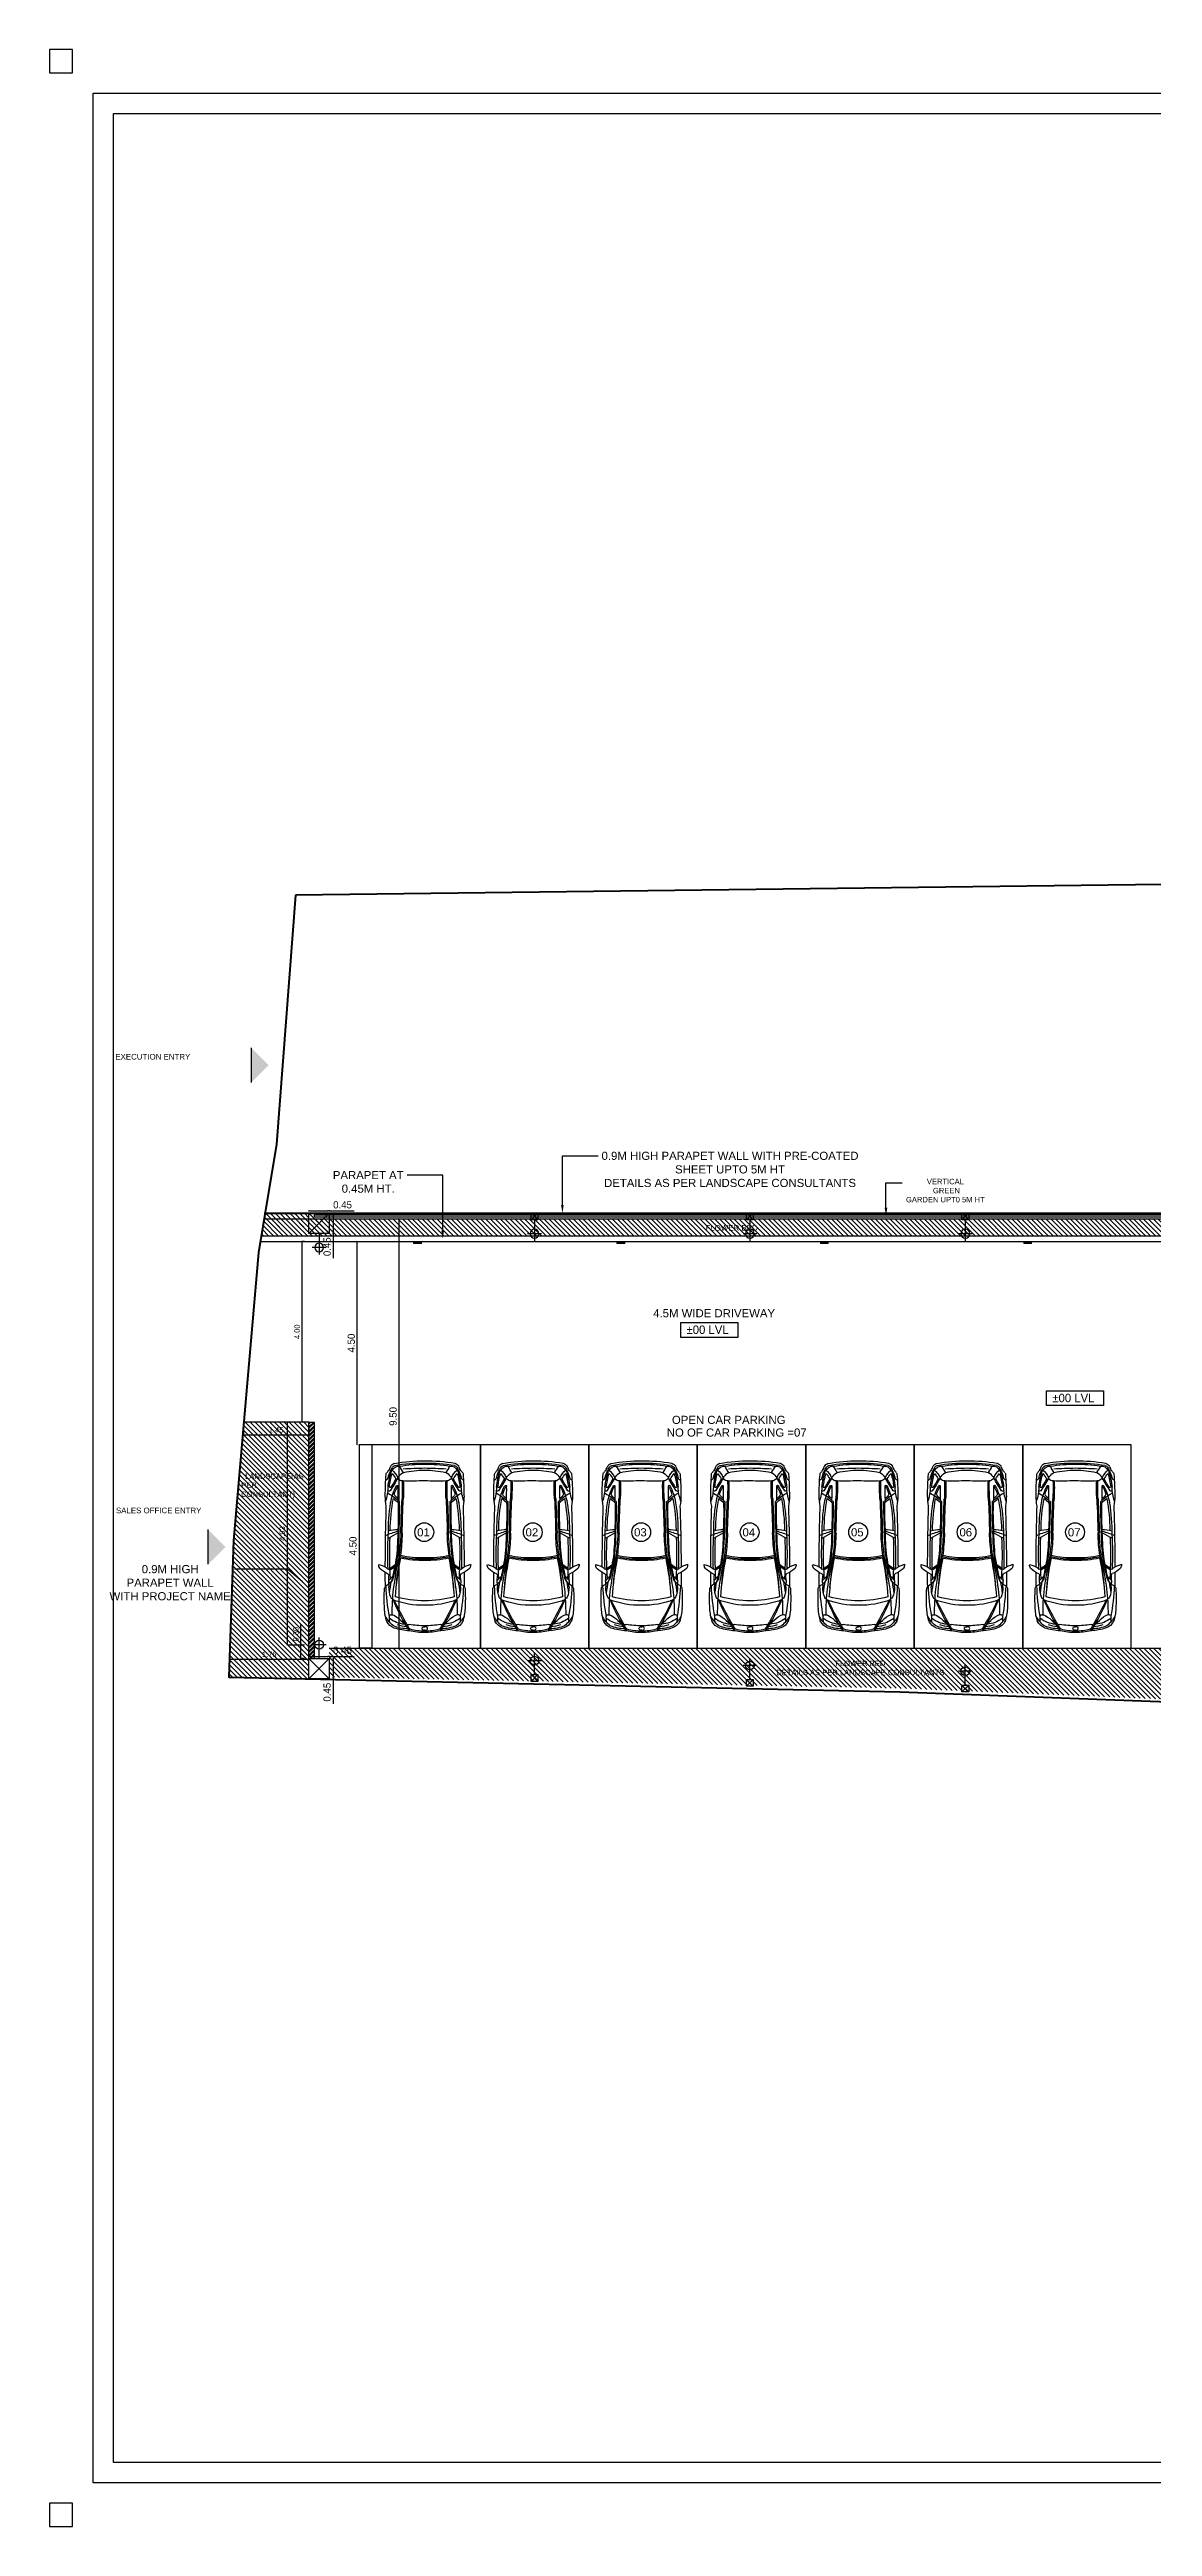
# Model space of a CAD drawing. Header units: metres. Extents: x 494 to 1845, y -666 to 1061.
# Drawn here: x 1461.2 to 1485.6, y 182.1 to 236.8 of the extents above; entities that cross this region are included whole.
import ezdxf
from ezdxf import colors
from ezdxf.entities.mleader import LeaderData, LeaderLine
from ezdxf.math import Vec2, Vec3

# ---------------------------------------------------------------- set-up
doc = ezdxf.new("R2010")
doc.units = ezdxf.units.M
doc.header["$MEASUREMENT"] = 0
doc.linetypes.add('1', pattern=[0])
doc.layers.get('Defpoints').update_dxf_attribs({"color": 12})
for name, color, linetype in [('0 @ 1', 7, 'Continuous'), ('COLUMN', 1, 'Continuous'), ('PLOT - SURVEY', 1, '1'), ('SHEET', 7, 'Continuous'), ('VDA DIMENSION', 8, 'Continuous'), ('VDA-PARKING', 252, 'Continuous'), ('VDA-TEXT', 250, '1'), ('VDA-WALL BELOW', 8, 'Continuous'), ('VDA_ELECTRICAL FIXTURES', 7, 'Continuous')]:
    doc.layers.add(name, color=color, linetype=linetype)
for name, color, linetype, lineweight in [('A-Wall Hatch', 8, 'Continuous', 9), ('ARCHITECTURAL COMMENTS', 2, 'Continuous', 30), ('DIMENSION', 8, 'Continuous', 5), ('VDA-HATCH', 8, 'Continuous', 9), ('VDA-WALL', 250, 'Continuous', 25)]:
    doc.layers.add(name, color=color, linetype=linetype, lineweight=lineweight)
doc.styles.add('arial', font='arial.ttf', dxfattribs={"height": 0.3})
doc.styles.add('RS', font='GOTHIC.TTF')
doc.styles.get("Standard").update_dxf_attribs({"font": 'arial.ttf'})
doc.dimstyles.new('SMALL-1', dxfattribs={"dimtxt": 0.16, "dimasz": 0.035, "dimexe": 0, "dimexo": 0.1, "dimgap": 0.05, "dimtad": 1, "dimzin": 0, "dimdsep": 46, "dimtxsty": 'RS', "dimblk": 'DOT', "dimcen": 2.5, "dimclrd": 256, "dimclre": 256, "dimclrt": 5, "dimadec": 0, "dimazin": 0, "dimtfac": 1, "dimtdec": 3, "dimtofl": 0, "dimtmove": 0, "dimatfit": 3, "dimfxl": 0, "dimtolj": 1, "dimtzin": 0, "dimarcsym": 0})

# ---------------------------------------------------------------- blocks, each defined once
blk = doc.blocks.new('_ArchTick')
at = {"color": 0, "linetype": 'ByBlock', "const_width": 0.15}
blk.add_lwpolyline([(-0.5, -0.5), (0.5, 0.5)], dxfattribs=at)
blk = doc.blocks.new('*D1187')
at = {"layer": 'Defpoints', "color": 0}
for p in [(1465.494, 206.482), (1466.943, 206.482), (1466.943, 206.2)]:
    blk.add_point(p, dxfattribs=at)
at = {"layer": 'VDA DIMENSION', "lineweight": -2}
for p, q in [((1465.494, 206.382), (1465.494, 206.2)), ((1465.494, 206.2), (1466.943, 206.2)), ((1466.943, 206.382), (1466.943, 206.2))]:
    blk.add_line(p, q, dxfattribs=at)
at = {"layer": 'VDA DIMENSION', "lineweight": -2, "xscale": 0.035, "yscale": 0.035, "zscale": 0.035, "rotation": 180}
blk.add_blockref('_ArchTick', (1465.494, 206.2), dxfattribs=at)
at = {"layer": 'VDA DIMENSION', "lineweight": -2, "xscale": 0.035, "yscale": 0.035, "zscale": 0.035}
blk.add_blockref('_ArchTick', (1466.943, 206.2), dxfattribs=at)
at = {"layer": 'VDA DIMENSION', "color": 5, "insert": (1466.218, 206.313), "char_height": 0.12, "attachment_point": 5, "style": 'RS'}
blk.add_mtext('\\A1;1.45', dxfattribs=at)
blk = doc.blocks.new('*D1188')
at = {"layer": 'Defpoints', "color": 0}
for p in [(1466.766, 201.552), (1466.943, 201.552), (1466.943, 201.252)]:
    blk.add_point(p, dxfattribs=at)
at = {"layer": 'VDA DIMENSION', "lineweight": -2}
for p, q in [((1466.766, 201.552), (1466.766, 202)), ((1466.843, 201.552), (1466.766, 201.552)), ((1466.766, 201.252), (1466.766, 201.552)), ((1466.843, 201.252), (1466.766, 201.252))]:
    blk.add_line(p, q, dxfattribs=at)
at = {"layer": 'VDA DIMENSION', "lineweight": -2, "xscale": 0.035, "yscale": 0.035, "zscale": 0.035}
for p, rotation in [((1466.766, 201.552), 89.9999999998263), ((1466.766, 201.252), 269.9999999998262)]:
    blk.add_blockref('_ArchTick', p, dxfattribs=dict(at, rotation=rotation))
at = {"layer": 'VDA DIMENSION', "color": 5, "insert": (1466.653, 201.793), "char_height": 0.12, "attachment_point": 5, "rotation": 90, "style": 'RS'}
blk.add_mtext('\\A1;0.30', dxfattribs=at)
blk = doc.blocks.new('*D1185')
at = {"layer": 'Defpoints', "color": 0}
for p in [(1466.466, 206.482), (1466.943, 206.482), (1466.943, 201.552)]:
    blk.add_point(p, dxfattribs=at)
at = {"layer": 'VDA DIMENSION', "lineweight": -2}
for p, q in [((1466.766, 206.482), (1466.466, 206.482)), ((1466.466, 201.552), (1466.466, 206.482)), ((1466.766, 201.552), (1466.466, 201.552))]:
    blk.add_line(p, q, dxfattribs=at)
at = {"layer": 'VDA DIMENSION', "lineweight": -2, "xscale": 0.035, "yscale": 0.035, "zscale": 0.035}
for p, rotation in [((1466.466, 206.482), 89.99999999999736), ((1466.466, 201.552), 269.9999999999973)]:
    blk.add_blockref('_ArchTick', p, dxfattribs=dict(at, rotation=rotation))
at = {"layer": 'VDA DIMENSION', "color": 5, "insert": (1466.353, 204.017), "char_height": 0.12, "attachment_point": 5, "rotation": 90, "style": 'RS'}
blk.add_mtext('\\A1;4.93', dxfattribs=at)
blk = doc.blocks.new('*D1186')
at = {"layer": 'Defpoints', "color": 0}
for p in [(1465.185, 201.252), (1465.185, 201.233), (1466.943, 201.252)]:
    blk.add_point(p, dxfattribs=at)
at = {"layer": 'VDA DIMENSION', "lineweight": -2}
for p, q in [((1465.185, 201.233), (1465.185, 201.233)), ((1466.943, 201.233), (1465.185, 201.233)), ((1466.943, 201.233), (1466.943, 201.233))]:
    blk.add_line(p, q, dxfattribs=at)
at = {"layer": 'VDA DIMENSION', "lineweight": -2, "xscale": 0.035, "yscale": 0.035, "zscale": 0.035, "rotation": 180}
blk.add_blockref('_ArchTick', (1465.185, 201.233), dxfattribs=at)
at = {"layer": 'VDA DIMENSION', "lineweight": -2, "xscale": 0.035, "yscale": 0.035, "zscale": 0.035}
blk.add_blockref('_ArchTick', (1466.943, 201.233), dxfattribs=at)
at = {"layer": 'VDA DIMENSION', "color": 5, "insert": (1466.064, 201.346), "char_height": 0.12, "attachment_point": 5, "style": 'RS'}
blk.add_mtext('\\A1;1.76', dxfattribs=at)
blk = doc.blocks.new('P1')
at = {"layer": 'VDA-PARKING'}
for p, q in [((0, 4.5), (2.4, 4.5)), ((0, 0), (0, 4.5)), ((2.4, 4.5), (2.4, 0)), ((2.4, 0), (0, 0))]:
    blk.add_line(p, q, dxfattribs=at)
at = {"layer": 'VDA-PARKING', "color": 8, "extrusion": (1.91705e-10, -0.000389212, 1)}
for p, q in [((0.457, 2.915), (0.372, 3.002, 0)), ((0.372, 3.002), (0.375, 2.898, 0)), ((0.4, 2.764), (0.502, 2.7, -0.001)), ((1.936, 2.763), (1.834, 2.699, -0.001)), ((1.88, 2.913), (1.965, 3.001, 0)), ((1.965, 3.001), (1.962, 2.897, 0)), ((0.399, 2.737), (0.51, 2.657, -0.001)), ((1.937, 2.736), (1.826, 2.656, -0.001))]:
    blk.add_line(p, q, dxfattribs=at)
for centre, radius, start, end in [((1.465, 3.555, -0.002), 1.19, 162.8092, 176.6212), ((0.896, 3.476, -0.002), 0.675, 128.5941, 152.2222), ((0.608, 3.758, -0.002), 0.317, 110.9327, 151.9874), ((0.785, 3.3, -0.002), 0.673, 95.1462, 126.3462), ((1.447, 3.82, -0.002), 1.061, 174.3363, 181.1523), ((3.979, 2.04, -0.002), 3.772, 146.6191, 158.4909), ((0.81, 3.224, -0.002), 0.848, 90.5361, 113.2209), ((10.007, -1.278, -0.002), 10.62, 150.2954, 153.6878), ((0.892, 2.836, -0.002), 1.281, 92.7885, 108.0445), ((-0.027, 4.62, -0.002), 0.994, 301.9765, 329.477), ((0.971, 2.551, -0.002), 1.49, 97.7176, 105.6573), ((0.993, 3.911, -0.002), 0.223, 134.4498, 160.8123), ((0.808, 4.013, -0.002), 0.0381, 227.7847, 248.458), ((0.814, 4.029, -0.002), 0.055, 248.458, 280.7122), ((1.147, 2.268, -0.002), 1.736, 89.2525, 100.7122), ((1.193, 2.502, -0.002), 1.654, 90.7964, 102.6895), ((0.854, 4.062, -0.002), 0.0196, 105.8288, 154.5794), ((1.168, 2.954, -0.002), 1.171, 89.9376, 105.8288), ((1.143, 2.502, -0.002), 1.654, 77.2008, 89.094), ((1.169, 2.954, -0.002), 1.171, 74.0616, 89.9527), ((1.189, 2.268, -0.002), 1.736, 79.1781, 90.6378), ((1.485, 4.062, -0.002), 0.0196, 25.3109, 74.0616), ((1.346, 3.911, -0.002), 0.223, 19.0781, 45.4406), ((-1.644, 2.045, -0.002), 3.772, 21.3994, 33.2712), ((2.367, 4.618, -0.002), 0.994, 210.4133, 237.9139), ((1.445, 2.835, -0.002), 1.281, 71.8458, 87.1018), ((1.525, 4.028, -0.002), 0.055, 259.1781, 291.4323), ((1.528, 3.224, -0.002), 0.848, 66.6694, 89.3542), ((1.531, 4.012, -0.002), 0.0381, 291.4323, 312.1056), ((-7.678, -1.261, -0.002), 10.62, 26.2026, 29.5949), ((1.365, 2.551, -0.002), 1.49, 74.2331, 82.1727), ((1.552, 3.299, -0.002), 0.673, 53.5441, 84.7441), ((1.731, 3.757, -0.002), 0.317, 27.903, 68.9577), ((1.442, 3.476, -0.002), 0.675, 27.6681, 51.2962), ((0.891, 3.82, -0.002), 1.061, 358.738, 5.554), ((0.873, 3.556, -0.002), 1.19, 3.2691, 17.0812), ((4.147, 3.397, -0.002), 3.876, 176.6212, 183.2691), ((5.141, 2.935, -0.002), 4.832, 169.7118, 177.7895), ((0.932, 3.164, -0.002), 0.555, 157.786, 182.1379), ((0.428, 3.799, -0.002), 0.0412, 181.1523, 223.466), ((0.428, 3.8, -0.002), 0.0425, 223.466, 263.2575), ((0.476, 3.352, -0.002), 0.0629, 105.3626, 159.257), ((0.436, 3.868, -0.002), 0.11, 263.2575, 304.968), ((5.169, 3.714, -0.002), 4.719, 179.4645, 186.3924), ((1.125, 1.705, -0.002), 1.846, 88.6326, 111.1512), ((1.192, 0.807, -0.002), 2.646, 90.5448, 104.7008), ((6.442, 3.729, -0.002), 5.932, 183.502, 191.8762), ((1.21, 1.705, -0.002), 1.846, 68.7391, 91.2578), ((1.141, 0.807, -0.002), 2.646, 75.1895, 89.3455), ((-4.103, 3.739, -0.002), 5.932, 348.0141, 356.3884), ((1.902, 3.866, -0.002), 0.11, 234.9223, 276.6328), ((-2.831, 3.722, -0.002), 4.719, 353.4979, 0.4259), ((1.861, 3.35, -0.002), 0.0629, 20.6333, 74.5277), ((1.91, 3.799, -0.002), 0.0425, 276.6328, 316.4243), ((1.406, 3.164, -0.002), 0.555, 357.7524, 22.1043), ((1.911, 3.798, -0.002), 0.0412, 316.4243, 358.738), ((-2.804, 2.943, -0.002), 4.832, 2.1008, 10.1785), ((-1.809, 3.403, -0.002), 3.876, 356.6212, 3.2691), ((0.253, 2.672, -0.002), 0.0985, 134.2764, 156.896), ((0.535, 2.383, -0.002), 0.503, 111.1835, 134.2764), ((0.313, 3.178, -0.002), 0.0364, 183.2691, 243.959), ((45.639, 2.786, -0.002), 45.343, 179.5461, 179.9508), ((0.138, 2.799, -0.002), 0.367, 30.9223, 61.7196), ((0.374, 2.724, -0.002), 0.0351, 106.1063, 174.2179), ((8.8, 2.423, -0.002), 8.449, 177.747, 183.0015), ((0.334, 2.889, -0.002), 0.0423, 298.0014, 12.5995), ((0.361, 2.713, -0.002), 0.045, 32.507, 86.2001), ((8.8, 2.423, -0.002), 8.449, 175.5592, 176.0701), ((-1.043, 3.102, -0.002), 1.42, 359.0121, 1.6745), ((8.8, 2.423, -0.002), 8.407, 176.3245, 182.5982), ((3.362, 3.632, -0.002), 2.992, 186.6719, 191.854), ((-6.681, 1.307, -0.002), 7.317, 9.1773, 13.5155), ((0.333, 2.915, -0.002), 0.141, 8.5366, 30.9223), ((-3.983, 1.826, -0.002), 4.59, 8.3046, 13.985), ((13.664, 5.043, -0.002), 13.314, 188.0072, 190.9665), ((6.504, 3.585, -0.002), 5.983, 184.0252, 190.9208), ((-4.166, 3.595, -0.002), 5.983, 348.9695, 355.8651), ((-11.323, 5.067, -0.002), 13.314, 348.9238, 351.8832), ((6.318, 1.817, -0.002), 4.59, 165.9053, 171.5858), ((9.015, 1.292, -0.002), 7.317, 166.3748, 170.713), ((2.004, 2.913, -0.002), 0.141, 148.968, 171.3537), ((2.198, 2.797, -0.002), 0.367, 118.1707, 148.968), ((-1.023, 3.636, -0.002), 2.992, 348.0363, 353.2184), ((-6.464, 2.438, -0.002), 8.407, 357.2921, 3.5658), ((1.975, 2.711, -0.002), 0.045, 93.6902, 147.3833), ((2.003, 2.887, -0.002), 0.0423, 167.2908, 241.8889), ((3.38, 3.098, -0.002), 1.42, 178.2158, 180.8782), ((-6.464, 2.438, -0.002), 8.449, 3.8202, 4.3312), ((1.962, 2.722, -0.002), 0.0351, 5.6724, 73.784), ((-6.464, 2.438, -0.002), 8.449, 356.8888, 2.1433), ((1.8, 2.381, -0.002), 0.503, 45.614, 68.7069), ((2.024, 3.176, -0.002), 0.0364, 295.9313, 356.6212), ((-43.302, 2.871, -0.002), 45.343, 359.9396, 0.3443), ((2.083, 2.671, -0.002), 0.0985, 22.9943, 45.614), ((0.227, 2.664, -0.002), 0.0753, 171.1277, 194.9458), ((0.298, 2.653, -0.002), 0.148, 156.896, 171.1277), ((-0.113, 3.49, -0.002), 0.886, 287.5165, 300.6693), ((45.639, 2.786, -0.002), 45.343, 180.1043, 181.8068), ((-5.472, 1.855, -0.002), 6.046, 0.1688, 5.8765), ((-0.687, 2.308, -0.002), 1.26, 2.2889, 8.3046), ((-3.708, 1.941, -0.002), 4.301, 359.5019, 5.5659), ((-4.006, 1.842, -0.002), 4.647, 1.3507, 8.2676), ((1.086, 0.468, -0.002), 2.063, 87.7114, 102.9428), ((1.086, 0.468, -0.002), 2.036, 87.7114, 102.9428), ((-4.006, 1.842, -0.002), 4.676, 1.3507, 7.4904), ((1.086, 0.468, -0.002), 2.09, 87.7114, 102.4204), ((1.247, 0.468, -0.002), 2.09, 77.4699, 92.1789), ((1.247, 0.468, -0.002), 2.063, 76.9476, 92.1789), ((1.247, 0.468, -0.002), 2.036, 76.9476, 92.1789), ((6.341, 1.832, -0.002), 4.676, 172.3999, 178.5396), ((6.341, 1.832, -0.002), 4.647, 171.6227, 178.5396), ((6.043, 1.931, -0.002), 4.301, 174.3244, 180.3885), ((7.807, 1.843, -0.002), 6.046, 174.0138, 179.7216), ((3.023, 2.304, -0.002), 1.26, 171.5858, 177.6014), ((2.451, 3.487, -0.002), 0.886, 239.221, 252.3738), ((-43.302, 2.871, -0.002), 45.343, 358.0836, 359.786), ((2.038, 2.651, -0.002), 0.148, 8.7626, 22.9943), ((2.11, 2.662, -0.002), 0.0753, 344.9445, 8.7626), ((0.992, 3.555, -0.002), 1.695, 245.9927, 255.8566), ((4.377, 1.926, -0.002), 4.014, 179.2139, 189.1558), ((0.583, 2.65, -0.002), 0.777, 253.7364, 269.5106), ((5.36, 10.986, -0.002), 10.226, 240.7633, 242.0874), ((4.377, 1.926, -0.002), 3.972, 180.4609, 190.6811), ((-6.484, 1.488, -0.002), 7.068, 358.3294, 3.127), ((-10.7, 1.341, -0.002), 11.306, 359.5686, 2.8492), ((34.924, 2.76, -0.002), 34.294, 181.3507, 182.611), ((34.924, 2.76, -0.002), 34.265, 181.3507, 182.611), ((-32.587, 2.825, -0.002), 34.265, 357.2793, 358.5396), ((-32.587, 2.825, -0.002), 34.294, 357.2793, 358.5396), ((13.034, 1.319, -0.002), 11.306, 177.0411, 180.3217), ((8.818, 1.473, -0.002), 7.068, 176.7634, 181.561), ((1.346, 3.555, -0.002), 1.695, 284.0337, 293.8977), ((1.753, 2.649, -0.002), 0.777, 270.3798, 286.154), ((-3.008, 10.994, -0.002), 10.226, 297.8029, 299.127), ((-2.042, 1.932, -0.002), 3.972, 349.2092, 359.4294), ((-2.042, 1.932, -0.002), 4.014, 350.7346, 0.6765), ((5.805, 1.106, -0.002), 5.509, 179.7094, 184.7553), ((1.463, 1.129, -0.002), 1.167, 168.784, 179.7571), ((-0.615, 0.928, -0.002), 0.97, 0.6767, 19.1399), ((-0.278, 2.179, -0.002), 1.278, 300.4154, 313.7356), ((1.623, 1.482, -0.002), 1.225, 189.1558, 208.271), ((-0.278, 2.179, -0.002), 1.243, 307.1982, 313.7356), ((0.654, 1.033, -0.002), 0.171, 118.3286, 159.3503), ((-12.347, 0.991, -0.002), 12.921, 359.6859, 1.0381), ((-5.042, 0.938, -0.002), 5.714, 358.5996, 2.611), ((-5.042, 0.938, -0.002), 5.742, 358.5996, 2.611), ((7.375, 0.926, -0.002), 5.742, 177.2793, 181.2907), ((7.375, 0.926, -0.002), 5.714, 177.2793, 181.2907), ((2.613, 2.177, -0.002), 1.278, 226.1547, 239.4749), ((2.613, 2.177, -0.002), 1.243, 226.1547, 232.6921), ((14.68, 0.966, -0.002), 12.921, 178.8522, 180.2044), ((1.679, 1.032, -0.002), 0.171, 20.54, 61.5618), ((0.711, 1.483, -0.002), 1.225, 331.6193, 350.7346), ((2.948, 0.924, -0.002), 0.97, 160.7504, 179.2136), ((0.871, 1.13, -0.002), 1.167, 0.1332, 11.1064), ((-3.472, 1.115, -0.002), 5.509, 355.135, 0.1809), ((0.223, 0.675, -0.002), 0.144, 16.0333, 55.489), ((0.352, 0.647, -0.002), 0.0371, 175.8933, 221.9107), ((-0.162, 0.186, -0.002), 0.653, 36.1973, 41.9107), ((0.352, 1.107, -0.002), 0.0337, 256.8846, 300.4154), ((0.379, 1.002, -0.002), 0.0266, 25.509, 177.7485), ((2.377, 1.174, -0.002), 2.035, 186.6303, 197.6651), ((1.235, 0.966, -0.002), 0.909, 196.0333, 206.548), ((0.179, 0.435, -0.002), 0.231, 22.2754, 36.1973), ((0.405, 0.926, -0.002), 0.0203, 37.9978, 157.2904), ((2.377, 1.174, -0.002), 2.005, 186.9029, 195.509), ((-3.243, -1.358, -0.002), 4.35, 28.6909, 33.1306), ((-3.243, -1.358, -0.002), 4.324, 29.2693, 32.0689), ((0.431, 0.564, -0.002), 0.0098, 206.548, 314.9442), ((0.546, 0.567, -0.002), 0.117, 186.5016, 251.2604), ((0.198, 0.882, -0.002), 0.404, 306.4094, 337.9574), ((0.13, 0.952, -0.002), 0.445, 315.1666, 333.9155), ((0.593, 0.626, -0.002), 0.155, 202.7449, 277.7681), ((0.996, 1.222, -0.002), 0.518, 194.3115, 215.4978), ((0.557, 0.915, -0.002), 0.0181, 226.6705, 17.8126), ((0.678, 0.684, -0.002), 0.115, 103.9926, 156.2586), ((0.95, 0.994, -0.002), 0.461, 214.9668, 233.8282), ((1.919, -0.221, -0.002), 1.479, 145.5828, 151.9919), ((0.981, -1.842, -0.002), 2.658, 96.4482, 97.1481), ((0.723, 0.713, -0.002), 0.101, 243.4254, 256.4704), ((0.886, -3.46, -0.002), 4.264, 86.2314, 92.7421), ((1.15, 2.486, -0.002), 1.925, 256.4704, 270.4915), ((1.439, -3.46, -0.002), 4.264, 87.1483, 93.6589), ((1.186, 2.486, -0.002), 1.925, 269.3988, 283.4199), ((1.61, 0.712, -0.002), 0.101, 283.4199, 296.4649), ((0.412, -0.22, -0.002), 1.479, 27.8985, 34.3076), ((1.347, -1.842, -0.002), 2.658, 82.7423, 83.4421), ((1.383, 0.994, -0.002), 0.461, 306.0621, 324.9235), ((1.655, 0.683, -0.002), 0.115, 23.6318, 75.8978), ((1.74, 0.625, -0.002), 0.155, 262.1222, 337.1454), ((1.776, 0.914, -0.002), 0.0181, 162.0778, 313.2199), ((1.337, 1.221, -0.002), 0.518, 324.3925, 345.5789), ((5.572, -1.366, -0.002), 4.35, 146.7597, 151.1994), ((2.135, 0.88, -0.002), 0.404, 201.9329, 233.4809), ((5.572, -1.366, -0.002), 4.324, 147.8214, 150.621), ((2.204, 0.95, -0.002), 0.445, 205.9748, 224.7237), ((1.787, 0.566, -0.002), 0.117, 288.63, 353.3887), ((-0.043, 1.177, -0.002), 2.005, 344.3813, 352.9874), ((-0.043, 1.177, -0.002), 2.035, 342.2252, 353.26), ((1.902, 0.562, -0.002), 0.0098, 224.9461, 333.3424), ((1.098, 0.966, -0.002), 0.909, 333.3424, 343.857), ((1.928, 0.924, -0.002), 0.0203, 22.6, 141.8925), ((1.954, 1, -0.002), 0.0266, 2.1418, 154.3813), ((2.153, 0.434, -0.002), 0.231, 143.693, 157.6149), ((1.981, 1.105, -0.002), 0.0337, 239.4749, 283.0057), ((2.493, 0.184, -0.002), 0.653, 137.9796, 143.693), ((2.109, 0.673, -0.002), 0.144, 124.4013, 163.857), ((1.981, 0.646, -0.002), 0.0371, 317.9796, 3.997), ((0.916, 0.737, -0.002), 0.565, 202.2754, 206.4697), ((0.542, 0.551, -0.002), 0.148, 206.4697, 252.5916), ((1.103, 3.659, -0.002), 3.304, 259.4521, 271.0928), ((1.069, 3.559, -0.002), 3.153, 259.7507, 271.7624), ((1.197, 3.995, -0.002), 3.57, 260.5978, 269.5043), ((40.602, 1047.071, -0.002), 1047.302, 267.81584, 267.842045), ((-36.266, 1047.145, -0.002), 1047.302, 272.048285, 272.07449), ((1.142, 3.995, -0.002), 3.57, 270.386, 279.2926), ((1.269, 3.558, -0.002), 3.153, 268.1279, 280.1396), ((1.236, 3.658, -0.002), 3.304, 268.7975, 280.4382), ((1.79, 0.55, -0.002), 0.148, 287.2987, 333.4207), ((1.417, 0.737, -0.002), 0.565, 333.4207, 337.6149)]:
    blk.add_arc(centre, radius, start, end, dxfattribs=at)
blk.add_ellipse((1.17, 4.063), major_axis=(-0.0606, -0.0003, 0), ratio=0.652487, start_param=4.708193, end_param=7.849785, dxfattribs=at)
at = {"layer": 'VDA-PARKING', "color": 8, "extrusion": (-1.91705e-10, 0.000389212, -1)}
blk.add_ellipse((1.17, 4.063), major_axis=(0.0606, -0.0004, 0), ratio=0.652487, start_param=4.708193, end_param=7.849785, dxfattribs=at)
blk = doc.blocks.new('*D1192')
at = {"layer": 'Defpoints', "color": 0}
for p in [(1468.337, 210.982), (1468.939, 210.982), (1468.337, 201.482)]:
    blk.add_point(p, dxfattribs=at)
at = {"layer": 'VDA DIMENSION', "lineweight": -2}
for p, q in [((1468.639, 210.982), (1468.939, 210.982)), ((1468.939, 201.482), (1468.939, 210.982)), ((1468.639, 201.482), (1468.939, 201.482))]:
    blk.add_line(p, q, dxfattribs=at)
at = {"layer": 'VDA DIMENSION', "lineweight": -2, "xscale": 0.035, "yscale": 0.035, "zscale": 0.035}
for p, rotation in [((1468.939, 210.982), 90), ((1468.939, 201.482), 270)]:
    blk.add_blockref('_ArchTick', p, dxfattribs=dict(at, rotation=rotation))
at = {"layer": 'VDA DIMENSION', "color": 5, "insert": (1468.805, 206.61), "char_height": 0.16, "attachment_point": 5, "rotation": 90, "style": 'RS'}
blk.add_mtext('\\A1;9.50', dxfattribs=at)
blk = doc.blocks.new('*D1189')
at = {"layer": 'Defpoints', "color": 0}
for p in [(1468.698, 205.982), (1468.051, 201.482), (1468.698, 201.482)]:
    blk.add_point(p, dxfattribs=at)
at = {"layer": 'VDA DIMENSION', "lineweight": -2}
for p, q in [((1468.351, 205.982), (1468.051, 205.982)), ((1468.051, 205.982), (1468.051, 201.482)), ((1468.351, 201.482), (1468.051, 201.482))]:
    blk.add_line(p, q, dxfattribs=at)
at = {"layer": 'VDA DIMENSION', "lineweight": -2, "xscale": 0.035, "yscale": 0.035, "zscale": 0.035}
for p, rotation in [((1468.051, 205.982), 90), ((1468.051, 201.482), 270)]:
    blk.add_blockref('_ArchTick', p, dxfattribs=dict(at, rotation=rotation))
at = {"layer": 'VDA DIMENSION', "color": 5, "insert": (1467.917, 203.743), "char_height": 0.16, "attachment_point": 5, "rotation": 90, "style": 'RS'}
blk.add_mtext('\\A1;4.50', dxfattribs=at)
blk = doc.blocks.new('*D1190')
at = {"layer": 'Defpoints', "color": 0}
for p in [(1468.013, 210.482), (1468.051, 210.482), (1468.051, 205.982)]:
    blk.add_point(p, dxfattribs=at)
at = {"layer": 'VDA DIMENSION', "lineweight": -2}
for p, q in [((1468.013, 210.482), (1468.013, 210.482)), ((1468.013, 205.982), (1468.013, 210.482)), ((1468.013, 205.982), (1468.013, 205.982))]:
    blk.add_line(p, q, dxfattribs=at)
at = {"layer": 'VDA DIMENSION', "lineweight": -2, "xscale": 0.035, "yscale": 0.035, "zscale": 0.035}
for p, rotation in [((1468.013, 210.482), 90), ((1468.013, 205.982), 270)]:
    blk.add_blockref('_ArchTick', p, dxfattribs=dict(at, rotation=rotation))
at = {"layer": 'VDA DIMENSION', "color": 5, "insert": (1467.879, 208.232), "char_height": 0.16, "attachment_point": 5, "rotation": 90, "style": 'RS'}
blk.add_mtext('\\A1;4.50', dxfattribs=at)
blk = doc.blocks.new('*D1191')
at = {"layer": 'Defpoints', "color": 0}
for p in [(1466.793, 210.482), (1466.943, 210.482), (1466.943, 206.482)]:
    blk.add_point(p, dxfattribs=at)
at = {"layer": 'VDA DIMENSION', "lineweight": -2}
for p, q in [((1466.843, 210.482), (1466.793, 210.482)), ((1466.793, 206.482), (1466.793, 210.482)), ((1466.843, 206.482), (1466.793, 206.482))]:
    blk.add_line(p, q, dxfattribs=at)
at = {"layer": 'VDA DIMENSION', "lineweight": -2, "xscale": 0.035, "yscale": 0.035, "zscale": 0.035}
for p, rotation in [((1466.793, 210.482), 90), ((1466.793, 206.482), 270)]:
    blk.add_blockref('_ArchTick', p, dxfattribs=dict(at, rotation=rotation))
at = {"layer": 'VDA DIMENSION', "color": 5, "insert": (1466.68, 208.482), "char_height": 0.12, "attachment_point": 5, "rotation": 90, "style": 'RS'}
blk.add_mtext('\\A1;4.00', dxfattribs=at)
blk = doc.blocks.new('zw$BC4F')
h = blk.add_hatch(color=251)
h.dxf.hatch_style = 1
h.paths.add_polyline_path([(0.383, 0.383), (0, 0), (0.765, 0)])
blk.add_line((0.765, 0), (0, 0))
blk = doc.blocks.new('_Dot')
at = {"color": 0, "linetype": 'ByBlock', "lineweight": -2}
blk.add_line((-0.5, 0), (-1, 0), dxfattribs=at)
at = {"color": 0, "linetype": 'ByBlock', "const_width": 0.5}
blk.add_lwpolyline([(-0.25, 0, 1), (0.25, 0, 1)], format="xyb", close=True, dxfattribs=at)
blk = doc.blocks.new('*D330')
at = {"layer": 'Defpoints', "color": 0, "transparency": 16777216}
for p in [(-0.225, 0.225), (0.225, 0.274), (0.225, 0.225)]:
    blk.add_point(p, dxfattribs=at)
at = {"layer": 'DIMENSION', "lineweight": -2, "transparency": 16777216}
for p, q in [((-0.225, 0.274), (-0.225, 0.274)), ((-0.19, 0.274), (0.19, 0.274)), ((0.225, 0.274), (0.225, 0.274)), ((0.225, 0.274), (0.775, 0.274))]:
    blk.add_line(p, q, dxfattribs=at)
at = {"layer": 'DIMENSION', "lineweight": -2, "transparency": 16777216, "xscale": 0.035, "yscale": 0.035, "zscale": 0.035, "rotation": 180}
blk.add_blockref('_Dot', (-0.225, 0.274), dxfattribs=at)
at = {"layer": 'DIMENSION', "lineweight": -2, "transparency": 16777216, "xscale": 0.035, "yscale": 0.035, "zscale": 0.035}
blk.add_blockref('_Dot', (0.225, 0.274), dxfattribs=at)
at = {"layer": 'DIMENSION', "color": 5, "transparency": 16777216, "insert": (0.518, 0.408), "char_height": 0.16, "attachment_point": 5, "style": 'RS'}
blk.add_mtext('\\A1;0.45', dxfattribs=at)
blk = doc.blocks.new('*D331')
at = {"layer": 'Defpoints', "color": 0, "transparency": 16777216}
for p in [(0.225, 0.225), (0.225, -0.225), (0.311, -0.225)]:
    blk.add_point(p, dxfattribs=at)
at = {"layer": 'DIMENSION', "lineweight": -2, "transparency": 16777216}
for p, q in [((0.311, 0.225), (0.311, 0.225)), ((0.311, 0.19), (0.311, -0.19)), ((0.311, -0.225), (0.311, -0.225)), ((0.311, -0.225), (0.311, -0.775))]:
    blk.add_line(p, q, dxfattribs=at)
at = {"layer": 'DIMENSION', "lineweight": -2, "transparency": 16777216, "xscale": 0.035, "yscale": 0.035, "zscale": 0.035}
for p, rotation in [((0.311, 0.225), 90), ((0.311, -0.225), 270)]:
    blk.add_blockref('_Dot', p, dxfattribs=dict(at, rotation=rotation))
at = {"layer": 'DIMENSION', "color": 5, "transparency": 16777216, "insert": (0.177, -0.518), "char_height": 0.16, "attachment_point": 5, "rotation": 90, "style": 'RS'}
blk.add_mtext('\\A1;0.45', dxfattribs=at)
blk = doc.blocks.new('zw$E9AB')
at = {"layer": 'COLUMN', "lineweight": 30}
blk.add_lwpolyline([(0, 0.15), (0.15, 0.15), (0.15, 0), (0, 0)], close=True, dxfattribs=at)
at = {"layer": 'VDA-WALL BELOW'}
for p, q in [((0, 0), (0.15, 0.15)), ((0.15, 0), (0, 0.15))]:
    blk.add_line(p, q, dxfattribs=at)
blk = doc.blocks.new('ruyui')
at = {"layer": 'VDA_ELECTRICAL FIXTURES', "color": 6}
for p, q in [((380349.061, 2063481.851), (380349.367, 2063481.851)), ((380349.214, 2063482.159), (380349.214, 2063481.692))]:
    blk.add_line(p, q, dxfattribs=at)
blk.add_circle((380349.214, 2063481.851), 0.0967, dxfattribs=at)
blk = doc.blocks.new('dffdf')
at = {"layer": 'VDA_ELECTRICAL FIXTURES', "color": 3, "lineweight": 0}
blk.add_line((87569.3, 3338.9), (87577.7, 3338.9), dxfattribs=at)
blk.add_lwpolyline([(87569.3, 3340), (87577.7, 3340), (87577.7, 3337.8), (87569.3, 3337.8)], close=True, dxfattribs=at)
blk = doc.blocks.new('sadfsdf')
at = {"color": 255}
for points in [[(-0.965, 53.317), (-0.453, 53.317), (-0.453, 53.829), (-0.965, 53.829)], [(-0.965, -0.965), (-0.453, -0.965), (-0.453, -0.453), (-0.965, -0.453)]]:
    blk.add_lwpolyline(points, close=True, dxfattribs=at)
at = {"layer": 'SHEET'}
for points in [[(94.941, 52.864), (94.941, 0), (0, 0), (0, 52.864)], [(94.488, 52.411), (94.488, 0.453), (0.453, 0.453), (0.453, 52.411)]]:
    blk.add_lwpolyline(points, close=True, dxfattribs=at)
blk = doc.blocks.new('dasfdsfffffffff')
at = {"layer": 'VDA-WALL', "lineweight": 30}
blk.add_lwpolyline([(-0.225, 0.225), (0.225, 0.225), (0.225, -0.225), (-0.225, -0.225)], close=True, dxfattribs=at)
at = {"layer": 'VDA-WALL BELOW'}
for p, q in [((0.225, -0.225), (-0.225, 0.225)), ((-0.225, -0.225), (0.225, 0.225))]:
    blk.add_line(p, q, dxfattribs=at)
at = {"layer": 'DIMENSION', "color": 4}
for p1, p2, distance, picture, middle in [((-0.225, 0.225), (0.225, 0.225), 0.049, '*D330', (0.518, 0.408)), ((0.225, 0.225), (0.225, -0.225), 0.086, '*D331', (0.177, -0.518))]:
    dim = blk.add_aligned_dim(p1=p1, p2=p2, distance=distance, dimstyle='SMALL-1', dxfattribs=at)
    dim.commit()
    dim.dimension.update_dxf_attribs({"geometry": picture, "text_midpoint": middle})
blk = doc.blocks.new('dsfaaaaaa')
at = {"color": 4}
for name, p in [('dasfdsfffffffff', (-0.12, 0.225)), ('zw$E9AB', (4.571, 0.3)), ('zw$E9AB', (9.337, 0.3)), ('zw$E9AB', (14.103, 0.3)), ('zw$E9AB', (18.869, 0.3)), ('dasfdsfffffffff', (-0.12, -9.63)), ('zw$E9AB', (4.571, -9.91)), ('zw$E9AB', (9.337, -10.014)), ('zw$E9AB', (14.103, -10.142)), ('zw$E9AB', (18.869, -10.324))]:
    blk.add_blockref(name, p, dxfattribs=at)
blk = doc.blocks.new('zw$B4CD')
at = {"layer": '0 @ 1', "color": 253}
blk.add_blockref('dsfaaaaaa', (-37.132, 2.925), dxfattribs=at)

msp = doc.modelspace()

# ---------------------------------------------------------------- hatches: boundary and pattern name
at = {"layer": 'A-Wall Hatch'}
h = msp.add_hatch(dxfattribs=at)
h.set_pattern_fill('ANSI31', color=62, scale=0.61, angle=270)
h.set_pattern_definition([(315, (87.25276, -69.2983), (0.053916892, 0.053916892), [])])
h.paths.add_polyline_path([(1467.393, 200.8421), (1467.393, 201.482), (1486.37, 201.482), (1486.3718, 200.3331), (1480.0189, 200.5954)])
h.paths.add_polyline_path([(1486.495, 200.782), (1489.37, 200.782), (1489.37, 203.2195), (1486.495, 203.2195)])
h.paths.add_polyline_path([(1486.495, 208.4695), (1486.495, 210.907), (1489.37, 210.907), (1489.37, 208.4695)])
h.paths.add_polyline_path([(1527.5403, 211.9321), (1534.77, 211.9321), (1534.7632, 212.8536)])
h.paths.add_polyline_path([(1534.77, 212.8002), (1538.795, 212.8002), (1538.795, 213.368), (1534.7632, 212.8536)])
h.paths.add_polyline_path([(1465.8908, 210.607), (1466.943, 210.607), (1466.943, 211.107), (1465.9737, 211.107)])
h.paths.add_polyline_path([(1466.943, 206.482), (1466.943, 200.8018), (1465.1714, 200.8399), (1465.2718, 203.8625), (1465.501, 206.482)])
h = msp.add_hatch(dxfattribs=at)
h.set_pattern_fill('ANSI31', color=62, scale=0.61, angle=270)
h.set_pattern_definition([(315, (87.25276, -69.2983), (0.053916892, 0.053916892), [])])
h.paths.add_polyline_path([(1465.8908, 210.607), (1486.37, 210.607), (1486.37, 210.982), (1465.953, 210.982)])
at = {"layer": 'VDA-HATCH'}
h = msp.add_hatch(dxfattribs=at)
h.set_pattern_fill('ANSI32', color=256, scale=0.17)
h.set_pattern_definition([(45, (-0.29032, -71.96769), (-0.0450780573, 0.0450780573), []), (45, (-0.26027, -71.96769), (-0.0450780573, 0.0450780573), [])])
h.paths.add_polyline_path([(1467.068, 206.482), (1466.943, 206.482), (1466.943, 205.057), (1467.068, 205.057)])
h.paths.add_polyline_path([(1467.068, 205.057), (1466.943, 205.057), (1466.943, 201.2518), (1467.068, 201.2518)])

# ---------------------------------------------------------------- linework, layer by layer
at = {"color": 105, "lineweight": 30}
msp.add_lwpolyline([(1465.953, 210.982), (1486.37, 210.982)], dxfattribs=at)
for points in [[(1475.1701, 208.6881), (1476.4301, 208.6881), (1476.4301, 208.3583), (1475.1701, 208.3583)], [(1483.2645, 207.1783), (1484.5246, 207.1783), (1484.5246, 206.8484), (1483.2645, 206.8484)]]:
    msp.add_lwpolyline(points, close=True)
at = {"layer": 'PLOT - SURVEY', "color": 250, "linetype": 'Continuous', "lineweight": 40}
msp.add_line((1465.953, 211.107), (1520.0856, 211.107), dxfattribs=at)
for points in [[(1547.37, 221.6447), (1519.6821, 218.1122), (1488.2252, 218.4024), (1466.643, 218.1391)], [(1466.643, 218.1391), (1466.2263, 212.6308), (1465.8297, 210.2384), (1465.2718, 203.8625), (1465.1714, 200.8399), (1480.0173, 200.5204), (1512.9053, 199.2922), (1549.3013, 199.0406)]]:
    msp.add_lwpolyline(points, dxfattribs=at)
at = {"layer": 'VDA-TEXT'}
for centre in [(1469.495, 204.0496), (1471.895, 204.0496), (1474.295, 204.0496), (1476.695, 204.0496), (1479.095, 204.0496), (1481.495, 204.0496), (1483.895, 204.0496)]:
    msp.add_circle(centre, 0.2079, dxfattribs=at)
at = {"layer": 'VDA-WALL'}
msp.add_line((1466.943, 211.107), (1520.0856, 211.107), dxfattribs=at)
at = {"layer": 'VDA-WALL BELOW'}
for p, q in [((1467.068, 210.982), (1486.37, 210.982)), ((1465.8701, 210.482), (1486.37, 210.482)), ((1465.8908, 210.607), (1486.37, 210.607)), ((1466.943, 206.482), (1465.494, 206.482)), ((1466.943, 201.2518), (1466.943, 206.482)), ((1466.943, 206.482), (1467.068, 206.482)), ((1467.068, 201.2518), (1467.068, 206.482)), ((1467.393, 201.482), (1486.37, 201.482))]:
    msp.add_line(p, q, dxfattribs=at)
msp.add_lwpolyline([(1486.37, 211.0195), (1467.068, 211.0195), (1467.068, 211.0695), (1486.37, 211.0695)], dxfattribs=at)

# ---------------------------------------------------------------- block references
msp.add_blockref('sadfsdf', (1462.167, 183.0184))
at = {"color": 4, "rotation": 270}
for p in [(1465.6683, 214.7643), (1464.7158, 204.1044)]:
    msp.add_blockref('zw$BC4F', p, dxfattribs=at)
at = {"layer": 'ARCHITECTURAL COMMENTS'}
msp.add_blockref('zw$B4CD', (1504.42, 207.732), dxfattribs=at)
at = {"layer": 'VDA-PARKING', "xscale": -1, "rotation": 180}
for p in [(1468.3365, 205.982), (1470.7365, 205.982), (1473.1365, 205.982), (1475.5365, 205.982), (1477.9365, 205.982), (1480.3365, 205.982), (1482.7365, 205.982)]:
    msp.add_blockref('P1', p, dxfattribs=at)
at = {"layer": 'VDA_ELECTRICAL FIXTURES', "xscale": -1, "rotation": 0.0005874274663257449}
for p in [(381842.3042, -2063267.2995), (381847.0704, -2063267.2995), (381851.8365, -2063267.2995), (381837.5381, -2063267.6027)]:
    msp.add_blockref('ruyui', p, dxfattribs=at)
at = {"layer": 'VDA_ELECTRICAL FIXTURES', "lineweight": 0, "xscale": 0.020736, "yscale": 0.020736, "zscale": 0.020736}
for p in [(-346.5782, 141.2228), (-342.0782, 141.2228), (-337.5782, 141.2228), (-333.0782, 141.2228)]:
    msp.add_blockref('dffdf', p, dxfattribs=at)
at = {"layer": 'VDA_ELECTRICAL FIXTURES', "rotation": 179.9994125725337}
for p in [(381837.5381, 2063679.5115), (381842.3042, 2063679.157), (381847.0704, 2063679.0525), (381851.8365, 2063678.9243)]:
    msp.add_blockref('ruyui', p, dxfattribs=at)

# ---------------------------------------------------------------- texts
at = {"layer": 'VDA-TEXT', "color": 1, "style": 'RS', "oblique": 0, "width": 1}
for p in [(1475.2973, 208.4337), (1483.3917, 206.9238)]:
    msp.add_text('%%P00 LVL', height=0.1875, rotation=0, dxfattribs=at).set_placement(p)
at = {"layer": 'VDA-TEXT'}
for s, insert, char_height, width, attachment_point, style in [('{\\fArial|b0|i0|c0|p34;EXECUTION ENTRY}', (1462.6583, 214.6288), 0.125, 2.9604, 1, 'RS'), ('{\\fArial|b0|i0|c0|p34;FLOWER BED}', (1475.718, 210.842), 0.125, 2.007073, 1, 'RS'), ('4.5M WIDE DRIVEWAY', (1475.9086, 208.8909), 0.18, 4.378113, 5, 'arial'), ('OPEN CAR PARKING', (1476.232, 206.5314), 0.18, 3.24328, 5, 'arial'), ('NO OF CAR PARKING =07', (1476.4082, 206.2516), 0.18, 3.461701, 5, 'arial'), ('\\pi0.08821;{\\fArial|b0|i0|c0|p34;LANDSCAPE}\\pi0.08821;{\\fArial|b0|i0|c0|p34;(AS PER }\\pi0.08821;{\\fArial|b0|i0|c0|p34;CONSULTANT)}', (1465.4433, 205.3474), 0.12, 1.195195, 1, 'RS'), ('{\\fArial|b0|i0|c0|p34;SALES OFFICE ENTRY}', (1462.6712, 204.5926), 0.125, 2.9604, 1, 'RS'), ('01', (1469.4767, 204.0448), 0.18, 1.990047, 5, 'arial'), ('02', (1471.8767, 204.0448), 0.18, 1.990047, 5, 'arial'), ('03', (1474.2767, 204.0448), 0.18, 1.990047, 5, 'arial'), ('04', (1476.6767, 204.0448), 0.18, 1.990047, 5, 'arial'), ('05', (1479.0767, 204.0448), 0.18, 1.990047, 5, 'arial'), ('06', (1481.4767, 204.0448), 0.18, 1.990047, 5, 'arial'), ('07', (1483.8767, 204.0448), 0.18, 1.990047, 5, 'arial'), ('\\pi1.36857;{\\fArial|b0|i0|c0|p34;FLOWER BED }\\P\\pi0.06461;{\\fArial|b0|i0|c0|p34;DETAILS AS PER LANDSCAPE CONSULTANTS}', (1477.2202, 201.2054), 0.12, 3.850372, 1, 'RS')]:
    msp.add_mtext(s, dxfattribs=dict(at, insert=insert, char_height=char_height, width=width, attachment_point=attachment_point, style=style))

# ---------------------------------------------------------------- dimensions: what is measured, and where the dimension line sits
at = {"layer": 'VDA DIMENSION'}
for base, p1, p2, picture, middle in [((1468.9388, 210.982), (1468.3365, 201.482), (1468.3365, 210.982), '*D1192', (1468.9388, 206.6103)), ((1468.0512, 201.482), (1468.6982, 205.982), (1468.6982, 201.482), '*D1189', (1468.0512, 203.7434))]:
    dim = msp.add_linear_dim(base=base, p1=p1, p2=p2, angle=90, dimstyle='SMALL-1', override={"dimblk": 'ArchTick', "dimarcsym": 1}, dxfattribs=at)
    dim.commit()
    dim.dimension.update_dxf_attribs({"geometry": picture, "text_midpoint": middle, "dimtype": 160})
for p1, p2, distance, picture, middle in [((1466.943, 206.482), (1466.943, 210.482), 0.1499, '*D1191', (1466.68, 208.482)), ((1465.494, 206.482), (1466.943, 206.482), -0.2819, '*D1187', (1466.2185, 206.3131)), ((1466.943, 201.5518), (1466.943, 206.482), 0.477, '*D1185', (1466.3529, 204.0169)), ((1466.943, 201.2518), (1466.943, 201.5518), 0.1772, '*D1188', (1466.6528, 201.7935)), ((1466.943, 201.2518), (1465.1851, 201.2518), 0.019, '*D1186', (1466.064, 201.3458))]:
    dim = msp.add_aligned_dim(p1=p1, p2=p2, distance=distance, dimstyle='SMALL-1', override={"dimtxt": 0.12, "dimblk": 'ArchTick', "dimarcsym": 1}, dxfattribs=at)
    dim.commit()
    dim.dimension.update_dxf_attribs({"geometry": picture, "text_midpoint": middle})
dim = msp.add_linear_dim(base=(1468.0135, 210.482), p1=(1468.0512, 205.982), p2=(1468.0512, 210.482), angle=90, dimstyle='SMALL-1', override={"dimblk": 'ArchTick', "dimarcsym": 1}, dxfattribs=at)
dim.commit()
dim.dimension.update_dxf_attribs({"geometry": '*D1190', "text_midpoint": (1467.8795, 208.232)})

# ---------------------------------------------------------------- leaders
at = {"layer": 'VDA-TEXT'}
ml = msp.add_multileader_mtext('Standard', dxfattribs=at)
ml.set_content('{\\C18;\\c0;0.9M HIGH PARAPET WALL WITH PRE-COATED SHEET UPTO 5M HT^JDETAILS AS PER LANDSCAPE CONSULTANTS\\P\\pxqc;\\H1.00001x;}\\P\\pq*; ', color=256)
ml.set_leader_properties()
ml.build(insert=Vec2(0, 0))
ml.multileader.update_dxf_attribs({"dogleg_length": 0.36, "arrow_head_size": 0.18})
ctx = ml.context
ctx.base_point, ctx.char_height, ctx.arrow_head_size, ctx.landing_gap_size, ctx.plane_origin = Vec3(1473.3389, 212.3747), 0.18, 0.18, 0.09, Vec3(1472.5513, 211.3751)
ctx.text_align_type = 1
notes = []
notes.append((ctx, [(0, (1, 1, 0), (1472.5513, 212.3747), (1, 0), 0.7876, [(0, [(1472.5513, 211.107)], 0, [])])]))
ctx.mtext.insert, ctx.mtext.width, ctx.mtext.alignment, ctx.mtext.flow_direction = Vec3(1476.2603, 212.4647), 5.968516, 2, 5
ml = msp.add_multileader_mtext('Standard', dxfattribs=at)
ml.set_content('PARAPET AT \\P0.45M HT.', color=256)
ml.set_leader_properties()
ml.build(insert=Vec2(0, 0))
ml.multileader.update_dxf_attribs({"dogleg_length": 0.7876, "arrow_head_size": 0.18})
ctx = ml.context
ctx.base_point, ctx.char_height, ctx.arrow_head_size, ctx.landing_gap_size, ctx.plane_origin = Vec3(1467.3938, 211.9467), 0.18, 0.18, 0.09, Vec3(1469.902, 210.859)
ctx.text_align_type = 1
notes.append((ctx, [(0, (1, 1, 0), (1469.902, 211.9467), (-1, 0), 0.7876, [(0, [(1469.902, 210.5377)], 0, [])])]))
ctx.mtext.insert, ctx.mtext.alignment, ctx.mtext.flow_direction = Vec3(1468.254, 212.0382), 2, 5
ml = msp.add_multileader_mtext('Standard', dxfattribs=at)
ml.set_content('{\\H0.66667x;\\C256;\\c0;VERTICAL\\P GREEN \\PGARDEN UPT0 5M HT\\H1.5x;\\P\\pq*;} ', color=256)
ml.set_leader_properties()
ml.build(insert=Vec2(0, 0))
ml.multileader.update_dxf_attribs({"dogleg_length": 0.3591, "arrow_head_size": 0.18})
ctx = ml.context
ctx.base_point, ctx.char_height, ctx.arrow_head_size, ctx.landing_gap_size, ctx.plane_origin = Vec3(1480.0705, 211.7756), 0.18, 0.18, 0.09, Vec3(1479.7114, 211.0447)
ctx.text_align_type = 1
notes.append((ctx, [(0, (1, 1, 0), (1479.7114, 211.7756), (1, 0), 0.3591, [(0, [(1479.7114, 211.0447)], 0, [])])]))
ctx.mtext.insert, ctx.mtext.width, ctx.mtext.alignment, ctx.mtext.flow_direction = Vec3(1481.0252, 211.8656), 2.553418, 2, 5
ml = msp.add_multileader_mtext('Standard', dxfattribs=at)
ml.set_content('{\\C18;\\c0;0.9M HIGH \\PPARAPET WALL ^JWITH PROJECT NAME}', color=256)
ml.set_leader_properties()
ml.build(insert=Vec2(0, 0))
ml.multileader.update_dxf_attribs({"dogleg_length": 0.36, "arrow_head_size": 0.11})
ctx = ml.context
ctx.base_point, ctx.char_height, ctx.arrow_head_size, ctx.landing_gap_size, ctx.plane_origin = Vec3(1462.4486, 203.2301), 0.18, 0.11, 0.09, Vec3(1466.4668, 202.2306)
ctx.text_align_type = 1
notes.append((ctx, [(0, (1, 1, 0), (1466.4668, 203.2301), (-1, 0), 1.1726, [(0, [(1466.877, 202.8845)], 0, [])])]))
ctx.mtext.insert, ctx.mtext.width, ctx.mtext.alignment, ctx.mtext.flow_direction = Vec3(1463.8714, 203.3217), 3.7109, 2, 5
for ctx, leaders in notes:
    for number, flags, end, landing, length, lines in leaders:
        leader = LeaderData()
        leader.index, (leader.has_last_leader_line, leader.has_dogleg_vector, leader.attachment_direction) = number, flags
        leader.last_leader_point, leader.dogleg_vector, leader.dogleg_length = Vec3(end), Vec3(landing), length
        for number, points, colour, breaks in lines:
            line = LeaderLine()
            line.index, line.vertices, line.color, line.breaks = number, Vec3.list(points), colors.encode_raw_color(colour), breaks
            leader.lines.append(line)
        ctx.leaders.append(leader)

doc.saveas('drawing.dxf')
